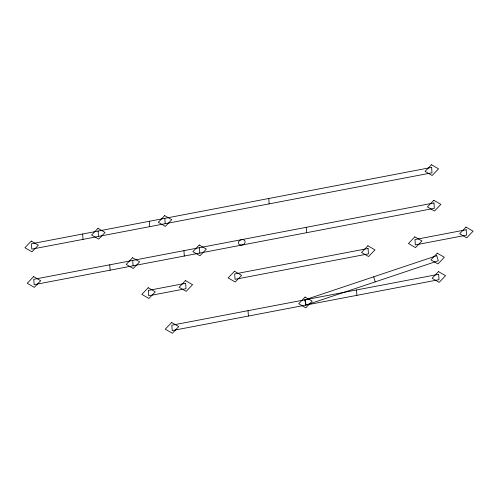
<?xml version="1.0" encoding="UTF-8"?>
<svg xmlns="http://www.w3.org/2000/svg" width="498" height="498" viewBox="0 0 498 498"><rect width="100%" height="100%" fill="white"/><g stroke="black" fill="none" stroke-linecap="round" stroke-linejoin="round"><path stroke-width="0.75" d="M373.693 276.807L375.206 281.874M356.537 289.973L356.885 295.345M306.264 227.325L306.619 232.697M305.249 299.752L305.604 305.131M268.789 198.49L269.138 203.863M248.035 310.671L248.384 316.043M199.437 247.705L199.785 253.077M183.949 250.662L184.297 256.034M164.844 218.323L165.199 223.695M149.356 221.28L149.711 226.652M132.736 260.429L133.091 265.808M109.759 264.818L110.108 270.19M98.15 231.047L98.504 236.419M82.662 234.004L83.017 239.376M31.274 241.088L24.9 247.743L31.984 251.832L38.358 245.178L31.274 241.088M33.609 276.627L27.228 283.281L34.312 287.371L40.687 280.716L33.609 276.627M97.975 228.358L91.595 235.019L98.679 239.108L105.053 232.454L97.975 228.358M164.67 215.634L158.296 222.295L165.373 226.385L171.754 219.724L164.67 215.634M132.561 257.746L126.187 264.401L133.265 268.49L139.645 261.836L132.561 257.746M148.205 287.726L141.83 294.38L148.914 298.47L155.289 291.816L148.205 287.726M199.256 245.016L192.882 251.677L199.966 255.767L206.34 249.106L199.256 245.016M185.48 280.611L179.106 287.271L186.19 291.361L192.564 284.7L185.48 280.611M171.679 322.517L165.305 329.178L172.389 333.268L178.763 326.607L171.679 322.517M234.514 271.254L228.134 277.915L235.218 282.005L241.592 275.344L234.514 271.254M431.461 164.732L425.08 171.393L432.164 175.483L438.539 168.822L431.461 164.732M305.075 297.069L298.7 303.724L305.778 307.814L312.159 301.159L305.075 297.069M367.91 245.807L361.529 252.461L368.613 256.551L374.988 249.896L367.91 245.807M433.789 200.271L427.415 206.925L434.493 211.015L440.873 204.361L433.789 200.271M414.809 236.855L408.435 243.516L415.513 247.606L421.893 240.945L414.809 236.855M437.263 253.196L430.882 259.856L437.966 263.946L444.341 257.285L437.263 253.196M466.016 227.088L459.642 233.743L466.726 237.832L473.1 231.178L466.016 227.088M438.47 271.615L432.096 278.276L439.174 282.366L445.554 275.705L438.47 271.615M436.758 255.698L304.67 299.908L306.189 304.975L438.271 260.765L436.758 255.698M431.635 167.421L31.455 243.771L31.804 249.149L431.99 172.794L431.635 167.421M433.963 202.954L33.783 279.31L34.138 284.682L434.318 208.332L433.963 202.954M185.661 283.3L148.385 290.409L148.734 295.787L186.009 288.672L185.661 283.3M368.084 248.49L234.689 273.944L235.044 279.316L368.433 253.868L368.084 248.49M466.196 229.771L414.983 239.544L415.338 244.916L466.545 235.149L466.196 229.771M438.645 274.305L171.86 325.206L172.208 330.579L438.999 279.677L438.645 274.305M240.248 244.997A3.467 2.639 -21.1 0 0 245.141 241.704A3.467 2.639 -21.1 0 0 239.943 240.341A3.467 2.639 -21.1 0 0 240.248 244.997"/></g></svg>
